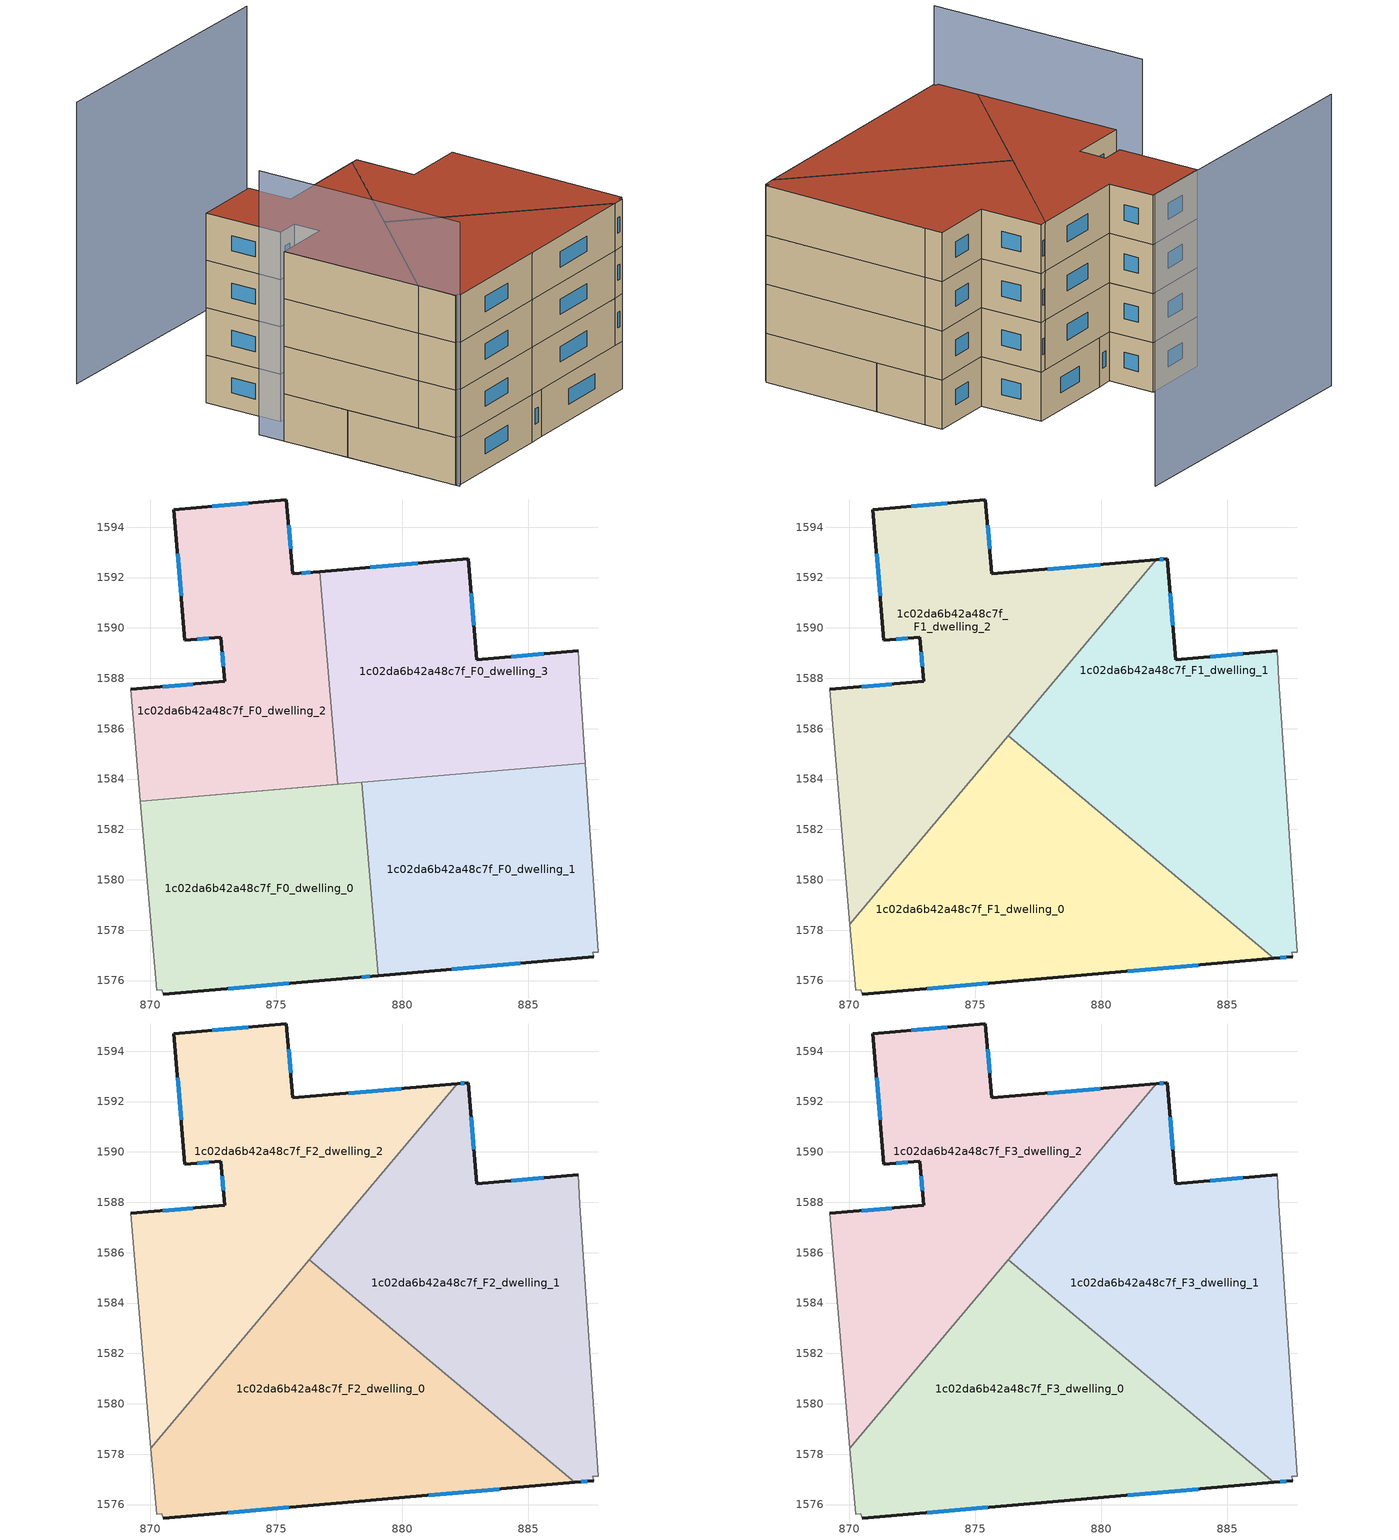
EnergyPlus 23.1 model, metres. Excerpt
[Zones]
1c02da6b42a48c7f_F0_dwelling_0
 floor ground (EU_floor_Construction): 878.4,1583.88 879.05,1576.19 878.07,1576.11 870.52,1575.47 870.45,1575.63 870.25,1575.62 869.6,1583.13 z0
 wall outside (EU_wall_Construction): 870.52,1575.47 878.07,1576.11 879.05,1576.19 z0:3
 wall adiabatic (EU_wall_Construction): 869.6,1583.13 870.25,1575.62 870.45,1575.63 870.52,1575.47 z0:3
 wall to 1c02da6b42a48c7f_F0_dwelling_1 (EU_wall_Construction): 879.05,1576.19 878.4,1583.88 z0:3
 wall to 1c02da6b42a48c7f_F0_dwelling_3 (EU_wall_Construction): 878.4,1583.88 869.6,1583.13 z0:3
 window (EU_Window_Construction): 878.4,1576.14 878.72,1576.16 / 873.09,1575.69 875.5,1575.89 z1.02:1.98
1c02da6b42a48c7f_F0_dwelling_1
 floor ground (EU_floor_Construction): 887.28,1584.63 887.79,1577.13 887.56,1577.13 887.6,1576.94 879.05,1576.19 878.4,1583.88 z0
 wall outside (EU_wall_Construction): 879.05,1576.19 887.6,1576.94 z0:3
 wall adiabatic (EU_wall_Construction): 887.6,1576.94 887.56,1577.13 887.79,1577.13 887.28,1584.63 z0:3
 wall to 1c02da6b42a48c7f_F0_dwelling_3 (EU_wall_Construction): 887.28,1584.63 878.4,1583.88 z0:3
 window (EU_Window_Construction): 881.96,1576.45 884.69,1576.69 z1.02:1.98
1c02da6b42a48c7f_F0_dwelling_2
 floor ground (EU_floor_Construction): 875.4,1595.08 875.65,1592.14 876.72,1592.24 877.44,1583.79 869.6,1583.13 869.22,1587.56 872.95,1587.88 872.8,1589.64 871.38,1589.52 870.94,1594.7 z0
 wall outside (EU_wall_Construction): 876.72,1592.24 875.65,1592.14 875.4,1595.08 870.94,1594.7 871.38,1589.52 872.8,1589.64 872.95,1587.88 869.22,1587.56 z0:3
 wall to 1c02da6b42a48c7f_F0_dwelling_3 (EU_wall_Construction): 869.6,1583.13 877.44,1583.79 876.72,1592.24 z0:3
 wall adiabatic (EU_wall_Construction): 869.22,1587.56 869.6,1583.13 z0:3
 window (EU_Window_Construction): 871.68,1587.77 870.49,1587.67 / 872.85,1589.04 872.9,1588.48 / 871.86,1589.56 872.32,1589.6 / 871.09,1592.94 871.23,1591.28 / 873.88,1594.95 872.46,1594.83 / 875.57,1593.14 875.49,1594.08 / 876.36,1592.2 876.02,1592.18 z1.02:1.98
1c02da6b42a48c7f_F0_dwelling_3
 floor ground (EU_floor_Construction): 886.98,1589.09 887.05,1587.91 887.28,1584.63 877.44,1583.79 876.72,1592.24 882.62,1592.75 882.97,1588.74 z0
 wall outside (EU_wall_Construction): 886.98,1589.09 882.97,1588.74 882.62,1592.75 876.72,1592.24 z0:3
 wall adiabatic (EU_wall_Construction): 887.28,1584.63 887.05,1587.91 886.98,1589.09 z0:3
 window (EU_Window_Construction): 880.61,1592.57 878.73,1592.41 / 882.85,1590.1 882.74,1591.38 / 885.61,1588.97 884.33,1588.86 z1.02:1.98
1c02da6b42a48c7f_F1_dwelling_0
 floor to 1c02da6b42a48c7f_F0_dwelling_0 (EU_floor_Construction): 878.4,1583.88 879.05,1576.19 878.07,1576.11 870.52,1575.47 870.45,1575.63 870.25,1575.62 870.02,1578.24 874.48,1583.54 z3
 floor to 1c02da6b42a48c7f_F0_dwelling_1 (EU_floor_Construction): 886.85,1576.88 879.05,1576.19 878.4,1583.88 878.51,1583.88 z3
 floor to 1c02da6b42a48c7f_F0_dwelling_2 (EU_floor_Construction): 877.35,1584.86 877.44,1583.79 874.48,1583.54 876.32,1585.73 z3
 floor to 1c02da6b42a48c7f_F0_dwelling_3 (EU_floor_Construction): 878.51,1583.88 875.42,1583.62 877.44,1583.79 877.35,1584.86 z3
 wall outside (EU_wall_Construction): 870.52,1575.47 878.07,1576.11 886.85,1576.88 z3:6
 wall adiabatic (EU_wall_Construction): 870.02,1578.24 870.25,1575.62 870.45,1575.63 870.52,1575.47 z3:6
 wall to 1c02da6b42a48c7f_F1_dwelling_1 (EU_wall_Construction): 886.85,1576.88 876.32,1585.73 z3:6
 wall to 1c02da6b42a48c7f_F1_dwelling_2 (EU_wall_Construction): 876.32,1585.73 870.02,1578.24 z3:6
 window (EU_Window_Construction): 881.06,1576.37 883.86,1576.62 / 873.09,1575.69 875.5,1575.89 z4.02:4.98
1c02da6b42a48c7f_F1_dwelling_1
 floor to 1c02da6b42a48c7f_F0_dwelling_1 (EU_floor_Construction): 887.28,1584.63 887.79,1577.13 887.56,1577.13 887.6,1576.94 886.85,1576.88 878.51,1583.88 z3
 floor to 1c02da6b42a48c7f_F0_dwelling_3 (EU_floor_Construction): 886.98,1589.09 887.05,1587.91 887.28,1584.63 878.51,1583.88 877.35,1584.86 877.19,1586.76 882.18,1592.71 882.62,1592.75 882.97,1588.74 z3
 floor to 1c02da6b42a48c7f_F0_dwelling_2 (EU_floor_Construction): 877.19,1586.76 877.35,1584.86 876.32,1585.73 z3
 wall outside (EU_wall_Construction): 886.85,1576.88 887.6,1576.94 / 886.98,1589.09 882.97,1588.74 882.62,1592.75 882.18,1592.71 z3:6
 wall adiabatic (EU_wall_Construction): 887.6,1576.94 887.56,1577.13 887.79,1577.13 887.05,1587.91 886.98,1589.09 z3:6
 wall to 1c02da6b42a48c7f_F1_dwelling_2 (EU_wall_Construction): 882.18,1592.71 876.32,1585.73 z3:6
 window (EU_Window_Construction): 887.11,1576.9 887.35,1576.92 / 882.47,1592.73 882.33,1592.72 / 882.85,1590.1 882.74,1591.38 / 885.61,1588.97 884.33,1588.86 z4.02:4.98
1c02da6b42a48c7f_F1_dwelling_2
 floor to 1c02da6b42a48c7f_F0_dwelling_2 (EU_floor_Construction): 875.4,1595.08 875.65,1592.14 876.72,1592.24 877.19,1586.76 874.48,1583.54 869.6,1583.13 869.22,1587.56 872.95,1587.88 872.8,1589.64 871.38,1589.52 870.94,1594.7 z3
 floor to 1c02da6b42a48c7f_F0_dwelling_0 (EU_floor_Construction): 874.48,1583.54 870.02,1578.24 869.6,1583.13 z3
 floor to 1c02da6b42a48c7f_F0_dwelling_3 (EU_floor_Construction): 882.18,1592.71 877.19,1586.76 876.72,1592.24 z3
 wall outside (EU_wall_Construction): 882.18,1592.71 875.65,1592.14 875.4,1595.08 870.94,1594.7 871.38,1589.52 872.8,1589.64 872.95,1587.88 869.22,1587.56 z3:6
 wall adiabatic (EU_wall_Construction): 869.22,1587.56 870.02,1578.24 z3:6
 window (EU_Window_Construction): 871.86,1589.56 872.32,1589.6 / 871.09,1592.94 871.23,1591.28 / 873.88,1594.95 872.46,1594.83 / 875.57,1593.14 875.49,1594.08 / 879.96,1592.52 877.88,1592.34 / 871.68,1587.77 870.49,1587.67 / 872.85,1589.04 872.9,1588.48 z4.02:4.98
1c02da6b42a48c7f_F2_dwelling_0
 floor to 1c02da6b42a48c7f_F1_dwelling_0 (EU_floor_Construction): 886.85,1576.88 878.07,1576.11 870.52,1575.47 870.45,1575.63 870.25,1575.62 870.02,1578.24 876.32,1585.73 z6
 wall outside (EU_wall_Construction): 870.52,1575.47 878.07,1576.11 886.85,1576.88 z6:9
 wall adiabatic (EU_wall_Construction): 870.02,1578.24 870.25,1575.62 870.45,1575.63 870.52,1575.47 z6:9
 wall to 1c02da6b42a48c7f_F2_dwelling_1 (EU_wall_Construction): 886.85,1576.88 876.32,1585.73 z6:9
 wall to 1c02da6b42a48c7f_F2_dwelling_2 (EU_wall_Construction): 876.32,1585.73 870.02,1578.24 z6:9
 window (EU_Window_Construction): 881.06,1576.37 883.86,1576.62 / 873.09,1575.69 875.5,1575.89 z7.02:7.98
1c02da6b42a48c7f_F2_dwelling_1
 floor to 1c02da6b42a48c7f_F1_dwelling_1 (EU_floor_Construction): 886.98,1589.09 887.05,1587.91 887.79,1577.13 887.56,1577.13 887.6,1576.94 886.85,1576.88 876.32,1585.73 882.18,1592.71 882.62,1592.75 882.97,1588.74 z6
 wall outside (EU_wall_Construction): 886.85,1576.88 887.6,1576.94 / 886.98,1589.09 882.97,1588.74 882.62,1592.75 882.18,1592.71 z6:9
 wall adiabatic (EU_wall_Construction): 887.6,1576.94 887.56,1577.13 887.79,1577.13 887.05,1587.91 886.98,1589.09 z6:9
 wall to 1c02da6b42a48c7f_F2_dwelling_2 (EU_wall_Construction): 882.18,1592.71 876.32,1585.73 z6:9
 window (EU_Window_Construction): 887.11,1576.9 887.35,1576.92 / 882.47,1592.73 882.33,1592.72 / 882.85,1590.1 882.74,1591.38 / 885.61,1588.97 884.33,1588.86 z7.02:7.98
1c02da6b42a48c7f_F2_dwelling_2
 floor to 1c02da6b42a48c7f_F1_dwelling_2 (EU_floor_Construction): 882.18,1592.71 870.02,1578.24 869.22,1587.56 872.95,1587.88 872.8,1589.64 871.38,1589.52 870.94,1594.7 875.4,1595.08 875.65,1592.14 z6
 wall outside (EU_wall_Construction): 882.18,1592.71 875.65,1592.14 875.4,1595.08 870.94,1594.7 871.38,1589.52 872.8,1589.64 872.95,1587.88 869.22,1587.56 z6:9
 wall adiabatic (EU_wall_Construction): 869.22,1587.56 870.02,1578.24 z6:9
 window (EU_Window_Construction): 871.86,1589.56 872.32,1589.6 / 871.09,1592.94 871.23,1591.28 / 873.88,1594.95 872.46,1594.83 / 875.57,1593.14 875.49,1594.08 / 879.96,1592.52 877.88,1592.34 / 871.68,1587.77 870.49,1587.67 / 872.85,1589.04 872.9,1588.48 z7.02:7.98
1c02da6b42a48c7f_F3_dwelling_0
 floor to 1c02da6b42a48c7f_F2_dwelling_0 (EU_floor_Construction): 886.85,1576.88 878.07,1576.11 870.52,1575.47 870.45,1575.63 870.25,1575.62 870.02,1578.24 876.32,1585.73 z9
 wall outside (EU_wall_Construction): 870.52,1575.47 878.07,1576.11 886.85,1576.88 z9:12
 wall adiabatic (EU_wall_Construction): 870.02,1578.24 870.25,1575.62 870.45,1575.63 870.52,1575.47 z9:12
 wall to 1c02da6b42a48c7f_F3_dwelling_1 (EU_wall_Construction): 886.85,1576.88 876.32,1585.73 z9:12
 wall to 1c02da6b42a48c7f_F3_dwelling_2 (EU_wall_Construction): 876.32,1585.73 870.02,1578.24 z9:12
 window (EU_Window_Construction): 881.06,1576.37 883.86,1576.62 / 873.09,1575.69 875.5,1575.89 z10.02:10.98
 roof outside (EU_roof_Construction): 886.85,1576.88 876.32,1585.73 870.02,1578.24 870.25,1575.62 870.45,1575.63 870.52,1575.47 878.07,1576.11 z12
1c02da6b42a48c7f_F3_dwelling_1
 floor to 1c02da6b42a48c7f_F2_dwelling_1 (EU_floor_Construction): 886.98,1589.09 887.05,1587.91 887.79,1577.13 887.56,1577.13 887.6,1576.94 886.85,1576.88 876.32,1585.73 882.18,1592.71 882.62,1592.75 882.97,1588.74 z9
 wall outside (EU_wall_Construction): 886.85,1576.88 887.6,1576.94 / 886.98,1589.09 882.97,1588.74 882.62,1592.75 882.18,1592.71 z9:12
 wall adiabatic (EU_wall_Construction): 887.6,1576.94 887.56,1577.13 887.79,1577.13 887.05,1587.91 886.98,1589.09 z9:12
 wall to 1c02da6b42a48c7f_F3_dwelling_2 (EU_wall_Construction): 882.18,1592.71 876.32,1585.73 z9:12
 window (EU_Window_Construction): 887.11,1576.9 887.35,1576.92 / 882.47,1592.73 882.33,1592.72 / 882.85,1590.1 882.74,1591.38 / 885.61,1588.97 884.33,1588.86 z10.02:10.98
 roof outside (EU_roof_Construction): 887.6,1576.94 887.56,1577.13 887.79,1577.13 887.05,1587.91 886.98,1589.09 882.97,1588.74 882.62,1592.75 882.18,1592.71 876.32,1585.73 886.85,1576.88 z12
1c02da6b42a48c7f_F3_dwelling_2
 floor to 1c02da6b42a48c7f_F2_dwelling_2 (EU_floor_Construction): 882.18,1592.71 870.02,1578.24 869.22,1587.56 872.95,1587.88 872.8,1589.64 871.38,1589.52 870.94,1594.7 875.4,1595.08 875.65,1592.14 z9
 wall outside (EU_wall_Construction): 882.18,1592.71 875.65,1592.14 875.4,1595.08 870.94,1594.7 871.38,1589.52 872.8,1589.64 872.95,1587.88 869.22,1587.56 z9:12
 wall adiabatic (EU_wall_Construction): 869.22,1587.56 870.02,1578.24 z9:12
 window (EU_Window_Construction): 871.86,1589.56 872.32,1589.6 / 871.09,1592.94 871.23,1591.28 / 873.88,1594.95 872.46,1594.83 / 875.57,1593.14 875.49,1594.08 / 879.96,1592.52 877.88,1592.34 / 871.68,1587.77 870.49,1587.67 / 872.85,1589.04 872.9,1588.48 z10.02:10.98
 roof outside (EU_roof_Construction): 870.02,1578.24 882.18,1592.71 875.65,1592.14 875.4,1595.08 870.94,1594.7 871.38,1589.52 872.8,1589.64 872.95,1587.88 869.22,1587.56 z12
shading: 869.07,1589.3 870.27,1575.35 z0:16.7; 885.99,1603.56 868.5,1602.39 z0:17.8
[Building]
EU S2 Campaign: North Axis=0; Terrain=City; Solar Distribution=FullExterior
[Site:Location]
Vienna: Latitude=48; Longitude=16.5; Time Zone=1; Elevation=183
[SizingPeriod:WeatherFileDays]
AnnualSizingPeriod: Begin Month=1; Begin Day of Month=1; End Month=12; End Day of Month=31; Day of Week for Start Day=Monday; Use Weather File Daylight Saving Period=No; Use Weather File Rain and Snow Indicators=No
[MATERIAL]
EU_InternalMass_Material: Roughness=MediumRough; Thickness=0.1; Conductivity=1; Density=1800; Specific Heat=900; Thermal Absorptance=0.9; Solar Absorptance=0.7; Visible Absorptance=0.7
[MATERIAL:NOMASS] Roughness=MediumRough; Thermal Absorptance=0.9; Solar Absorptance=0.7; Visible Absorptance=0.7
Name | Thermal Resistance
EU_wall_NoMass | 0.942466
EU_roof_NoMass | 0.551687
EU_floor_NoMass | 0.66527
[WINDOWMATERIAL:SIMPLEGLAZINGSYSTEM]
EU_Window_SimpleGlazing: UFactor=2.03367; Solar Heat Gain Coefficient=0.65; Visible Transmittance=0.65
[CONSTRUCTION]
EU_wall_Construction: EU_wall_NoMass
EU_roof_Construction: EU_roof_NoMass
EU_floor_Construction: EU_floor_NoMass
EU_Window_Construction: EU_Window_SimpleGlazing
EU_InternalMass_Construction: EU_InternalMass_Material
[ZONE] Type=1; Multiplier=1; Ceiling Height=autocalculate; Floor Area=autocalculate; Part of Total Floor Area=Yes
Name | Volume
1c02da6b42a48c7f_F0_dwelling_0 | 204.081
1c02da6b42a48c7f_F1_dwelling_0; 1c02da6b42a48c7f_F2_dwelling_0; 1c02da6b42a48c7f_F3_dwelling_0 | 272.096
1c02da6b42a48c7f_F0_dwelling_1 | 204.064
1c02da6b42a48c7f_F1_dwelling_1; 1c02da6b42a48c7f_F2_dwelling_1; 1c02da6b42a48c7f_F3_dwelling_1 | 272.117
1c02da6b42a48c7f_F0_dwelling_2 | 204.085
1c02da6b42a48c7f_F1_dwelling_2; 1c02da6b42a48c7f_F2_dwelling_2; 1c02da6b42a48c7f_F3_dwelling_2 | 272.092
1c02da6b42a48c7f_F0_dwelling_3 | 204.07
[INTERNALMASS] Construction=EU_InternalMass_Construction
Name | Zone or ZoneList | Surface Area
1c02da6b42a48c7f_F0_dwelling_0_EU_InternalMass | 1c02da6b42a48c7f_F0_dwelling_0 | 68.0281
1c02da6b42a48c7f_F0_dwelling_1_EU_InternalMass | 1c02da6b42a48c7f_F0_dwelling_1 | 68.0205
1c02da6b42a48c7f_F0_dwelling_2_EU_InternalMass | 1c02da6b42a48c7f_F0_dwelling_2 | 68.0294
1c02da6b42a48c7f_F0_dwelling_3_EU_InternalMass | 1c02da6b42a48c7f_F0_dwelling_3 | 68.0263
1c02da6b42a48c7f_F1_dwelling_0_EU_InternalMass | 1c02da6b42a48c7f_F1_dwelling_0 | 90.7002
1c02da6b42a48c7f_F1_dwelling_1_EU_InternalMass | 1c02da6b42a48c7f_F1_dwelling_1 | 90.7057
1c02da6b42a48c7f_F1_dwelling_2_EU_InternalMass | 1c02da6b42a48c7f_F1_dwelling_2 | 90.6974
1c02da6b42a48c7f_F2_dwelling_0_EU_InternalMass | 1c02da6b42a48c7f_F2_dwelling_0 | 90.7002
1c02da6b42a48c7f_F2_dwelling_1_EU_InternalMass | 1c02da6b42a48c7f_F2_dwelling_1 | 90.7057
1c02da6b42a48c7f_F2_dwelling_2_EU_InternalMass | 1c02da6b42a48c7f_F2_dwelling_2 | 90.6974
1c02da6b42a48c7f_F3_dwelling_0_EU_InternalMass | 1c02da6b42a48c7f_F3_dwelling_0 | 90.7002
1c02da6b42a48c7f_F3_dwelling_1_EU_InternalMass | 1c02da6b42a48c7f_F3_dwelling_1 | 90.7057
1c02da6b42a48c7f_F3_dwelling_2_EU_InternalMass | 1c02da6b42a48c7f_F3_dwelling_2 | 90.6974
[OTHEREQUIPMENT] Fuel Type=Electricity; Design Level Calculation Method=Watts/Area; Power per Zone Floor Area=1; Fraction Latent=0; Fraction Radiant=0; Fraction Lost=0; Carbon Dioxide Generation Rate=0; EndUse Subcategory=EU_Step8_InternalGains
Name | Zone or ZoneList or Space or SpaceList | Schedule
EU_Step8_InternalGain_1c02da6b42a48c7f_F0_dwelling_0_f000 | 1c02da6b42a48c7f_F0_dwelling_0 | EU_Step8_GainSchedule_1c02da6b42a48c7f_F0_dwelling_0_f000
EU_Step8_InternalGain_1c02da6b42a48c7f_F0_dwelling_1_f000 | 1c02da6b42a48c7f_F0_dwelling_1 | EU_Step8_GainSchedule_1c02da6b42a48c7f_F0_dwelling_1_f000
EU_Step8_InternalGain_1c02da6b42a48c7f_F0_dwelling_2_f000 | 1c02da6b42a48c7f_F0_dwelling_2 | EU_Step8_GainSchedule_1c02da6b42a48c7f_F0_dwelling_2_f000
EU_Step8_InternalGain_1c02da6b42a48c7f_F0_dwelling_3_f000 | 1c02da6b42a48c7f_F0_dwelling_3 | EU_Step8_GainSchedule_1c02da6b42a48c7f_F0_dwelling_3_f000
EU_Step8_InternalGain_1c02da6b42a48c7f_F1_dwelling_0_f000 | 1c02da6b42a48c7f_F1_dwelling_0 | EU_Step8_GainSchedule_1c02da6b42a48c7f_F1_dwelling_0_f000
EU_Step8_InternalGain_1c02da6b42a48c7f_F1_dwelling_1_f000 | 1c02da6b42a48c7f_F1_dwelling_1 | EU_Step8_GainSchedule_1c02da6b42a48c7f_F1_dwelling_1_f000
EU_Step8_InternalGain_1c02da6b42a48c7f_F1_dwelling_2_f000 | 1c02da6b42a48c7f_F1_dwelling_2 | EU_Step8_GainSchedule_1c02da6b42a48c7f_F1_dwelling_2_f000
EU_Step8_InternalGain_1c02da6b42a48c7f_F2_dwelling_0_f000 | 1c02da6b42a48c7f_F2_dwelling_0 | EU_Step8_GainSchedule_1c02da6b42a48c7f_F2_dwelling_0_f000
EU_Step8_InternalGain_1c02da6b42a48c7f_F2_dwelling_1_f000 | 1c02da6b42a48c7f_F2_dwelling_1 | EU_Step8_GainSchedule_1c02da6b42a48c7f_F2_dwelling_1_f000
EU_Step8_InternalGain_1c02da6b42a48c7f_F2_dwelling_2_f000 | 1c02da6b42a48c7f_F2_dwelling_2 | EU_Step8_GainSchedule_1c02da6b42a48c7f_F2_dwelling_2_f000
EU_Step8_InternalGain_1c02da6b42a48c7f_F3_dwelling_0_f000 | 1c02da6b42a48c7f_F3_dwelling_0 | EU_Step8_GainSchedule_1c02da6b42a48c7f_F3_dwelling_0_f000
EU_Step8_InternalGain_1c02da6b42a48c7f_F3_dwelling_1_f000 | 1c02da6b42a48c7f_F3_dwelling_1 | EU_Step8_GainSchedule_1c02da6b42a48c7f_F3_dwelling_1_f000
EU_Step8_InternalGain_1c02da6b42a48c7f_F3_dwelling_2_f000 | 1c02da6b42a48c7f_F3_dwelling_2 | EU_Step8_GainSchedule_1c02da6b42a48c7f_F3_dwelling_2_f000
[ZONEVENTILATION:DESIGNFLOWRATE] Schedule=EU_AlwaysOn; Design Flow Rate Calculation Method=AirChanges/Hour; Air Changes per Hour=0.530523; Ventilation Type=Natural; Fan Pressure Rise=0; Fan Total Efficiency=1; Constant Term Coefficient=1; Temperature Term Coefficient=0; Velocity Term Coefficient=0; Velocity Squared Term Coefficient=0; Minimum Indoor Temperature=-100; Maximum Indoor Temperature=100; Delta Temperature=-100; Minimum Outdoor Temperature=-100; Maximum Outdoor Temperature=100; Maximum Wind Speed=40
Name | Zone or ZoneList or Space or SpaceList
EU_ConstantAir_1c02da6b42a48c7f_F0_dwelling_0 | 1c02da6b42a48c7f_F0_dwelling_0
EU_ConstantAir_1c02da6b42a48c7f_F0_dwelling_1 | 1c02da6b42a48c7f_F0_dwelling_1
EU_ConstantAir_1c02da6b42a48c7f_F0_dwelling_2 | 1c02da6b42a48c7f_F0_dwelling_2
EU_ConstantAir_1c02da6b42a48c7f_F0_dwelling_3 | 1c02da6b42a48c7f_F0_dwelling_3
EU_ConstantAir_1c02da6b42a48c7f_F1_dwelling_0 | 1c02da6b42a48c7f_F1_dwelling_0
EU_ConstantAir_1c02da6b42a48c7f_F1_dwelling_1 | 1c02da6b42a48c7f_F1_dwelling_1
EU_ConstantAir_1c02da6b42a48c7f_F1_dwelling_2 | 1c02da6b42a48c7f_F1_dwelling_2
EU_ConstantAir_1c02da6b42a48c7f_F2_dwelling_0 | 1c02da6b42a48c7f_F2_dwelling_0
EU_ConstantAir_1c02da6b42a48c7f_F2_dwelling_1 | 1c02da6b42a48c7f_F2_dwelling_1
EU_ConstantAir_1c02da6b42a48c7f_F2_dwelling_2 | 1c02da6b42a48c7f_F2_dwelling_2
EU_ConstantAir_1c02da6b42a48c7f_F3_dwelling_0 | 1c02da6b42a48c7f_F3_dwelling_0
EU_ConstantAir_1c02da6b42a48c7f_F3_dwelling_1 | 1c02da6b42a48c7f_F3_dwelling_1
EU_ConstantAir_1c02da6b42a48c7f_F3_dwelling_2 | 1c02da6b42a48c7f_F3_dwelling_2
[HVACTEMPLATE:THERMOSTAT] Constant Heating Setpoint=20; Constant Cooling Setpoint=50
EU_HeatOnly_1c02da6b42a48c7f_F0_dwelling_0; EU_HeatOnly_1c02da6b42a48c7f_F0_dwelling_1; EU_HeatOnly_1c02da6b42a48c7f_F0_dwelling_2; EU_HeatOnly_1c02da6b42a48c7f_F0_dwelling_3; EU_HeatOnly_1c02da6b42a48c7f_F1_dwelling_0; EU_HeatOnly_1c02da6b42a48c7f_F1_dwelling_1; EU_HeatOnly_1c02da6b42a48c7f_F1_dwelling_2; EU_HeatOnly_1c02da6b42a48c7f_F2_dwelling_0; EU_HeatOnly_1c02da6b42a48c7f_F2_dwelling_1; EU_HeatOnly_1c02da6b42a48c7f_F2_dwelling_2; EU_HeatOnly_1c02da6b42a48c7f_F3_dwelling_0; EU_HeatOnly_1c02da6b42a48c7f_F3_dwelling_1; EU_HeatOnly_1c02da6b42a48c7f_F3_dwelling_2
[HVACTEMPLATE:ZONE:IDEALLOADSAIRSYSTEM] System Availability Schedule=EU_AlwaysOn; Maximum Heating Supply Air Temperature=50; Minimum Cooling Supply Air Temperature=13; Maximum Heating Supply Air Humidity Ratio=0.0156; Minimum Cooling Supply Air Humidity Ratio=0.0077; Heating Limit=NoLimit; Cooling Limit=NoLimit; Heating Availability Schedule=EU_AlwaysOn; Cooling Availability Schedule=EU_CoolingOff; Dehumidification Control Type=ConstantSensibleHeatRatio; Cooling Sensible Heat Ratio=0.7; Dehumidification Setpoint=60; Humidification Control Type=None; Humidification Setpoint=30; Outdoor Air Method=None; Outdoor Air Flow Rate per Person=0.00944; Outdoor Air Flow Rate per Zone Floor Area=0; Outdoor Air Flow Rate per Zone=0; Demand Controlled Ventilation Type=None; Outdoor Air Economizer Type=NoEconomizer; Heat Recovery Type=None; Sensible Heat Recovery Effectiveness=0.7; Latent Heat Recovery Effectiveness=0.65
Name | Template Thermostat
1c02da6b42a48c7f_F0_dwelling_0 | EU_HeatOnly_1c02da6b42a48c7f_F0_dwelling_0
1c02da6b42a48c7f_F0_dwelling_1 | EU_HeatOnly_1c02da6b42a48c7f_F0_dwelling_1
1c02da6b42a48c7f_F0_dwelling_2 | EU_HeatOnly_1c02da6b42a48c7f_F0_dwelling_2
1c02da6b42a48c7f_F0_dwelling_3 | EU_HeatOnly_1c02da6b42a48c7f_F0_dwelling_3
1c02da6b42a48c7f_F1_dwelling_0 | EU_HeatOnly_1c02da6b42a48c7f_F1_dwelling_0
1c02da6b42a48c7f_F1_dwelling_1 | EU_HeatOnly_1c02da6b42a48c7f_F1_dwelling_1
1c02da6b42a48c7f_F1_dwelling_2 | EU_HeatOnly_1c02da6b42a48c7f_F1_dwelling_2
1c02da6b42a48c7f_F2_dwelling_0 | EU_HeatOnly_1c02da6b42a48c7f_F2_dwelling_0
1c02da6b42a48c7f_F2_dwelling_1 | EU_HeatOnly_1c02da6b42a48c7f_F2_dwelling_1
1c02da6b42a48c7f_F2_dwelling_2 | EU_HeatOnly_1c02da6b42a48c7f_F2_dwelling_2
1c02da6b42a48c7f_F3_dwelling_0 | EU_HeatOnly_1c02da6b42a48c7f_F3_dwelling_0
1c02da6b42a48c7f_F3_dwelling_1 | EU_HeatOnly_1c02da6b42a48c7f_F3_dwelling_1
1c02da6b42a48c7f_F3_dwelling_2 | EU_HeatOnly_1c02da6b42a48c7f_F3_dwelling_2
[SIZING:ZONE] Zone Cooling Design Supply Air Temperature Input Method=SupplyAirTemperature; Zone Cooling Design Supply Air Temperature=13; Zone Heating Design Supply Air Temperature Input Method=SupplyAirTemperature; Zone Heating Design Supply Air Temperature=50; Zone Cooling Design Supply Air Humidity Ratio=0.008; Zone Heating Design Supply Air Humidity Ratio=0.008; Cooling Design Air Flow Method=DesignDay; Cooling Design Air Flow Rate=0; Cooling Minimum Air Flow per Zone Floor Area=0.000762; Cooling Minimum Air Flow=0; Cooling Minimum Air Flow Fraction=0.2; Heating Design Air Flow Method=DesignDay; Heating Design Air Flow Rate=0; Heating Maximum Air Flow per Zone Floor Area=0.002032; Heating Maximum Air Flow=0.141576; Heating Maximum Air Flow Fraction=0.3; Account for Dedicated Outdoor Air System=No; Dedicated Outdoor Air System Control Strategy=NeutralSupplyAir; Dedicated Outdoor Air Low Setpoint Temperature for Design=autosize; Dedicated Outdoor Air High Setpoint Temperature for Design=autosize; Zone Load Sizing Method=Sensible Load Only No Latent Load; Zone Latent Cooling Design Supply Air Humidity Ratio Input Method=HumidityRatioDifference; Zone Cooling Design Supply Air Humidity Ratio Difference=0.005; Zone Latent Heating Design Supply Air Humidity Ratio Input Method=HumidityRatioDifference; Zone Humidification Design Supply Air Humidity Ratio Difference=0.005
1c02da6b42a48c7f_F0_dwelling_0; 1c02da6b42a48c7f_F0_dwelling_1; 1c02da6b42a48c7f_F0_dwelling_2; 1c02da6b42a48c7f_F0_dwelling_3; 1c02da6b42a48c7f_F1_dwelling_0; 1c02da6b42a48c7f_F1_dwelling_1; 1c02da6b42a48c7f_F1_dwelling_2; 1c02da6b42a48c7f_F2_dwelling_0; 1c02da6b42a48c7f_F2_dwelling_1; 1c02da6b42a48c7f_F2_dwelling_2; 1c02da6b42a48c7f_F3_dwelling_0; 1c02da6b42a48c7f_F3_dwelling_1; 1c02da6b42a48c7f_F3_dwelling_2
[SCHEDULE:CONSTANT]
Name | Hourly Value
EU_AlwaysOn | 1
EU_CoolingOff | 0
[SCHEDULE:FILE] Column Number=1; Rows to Skip at Top=0; Number of Hours of Data=8760; Column Separator=Comma; Interpolate to Timestep=No; Minutes per Item=60; Adjust Schedule for Daylight Savings=Yes
Name | File
EU_Step8_GainSchedule_1c02da6b42a48c7f_F0_dwelling_0_f000 | ../../schedules/1c02da6b42a48c7f/1c02da6b42a48c7f_F0_dwelling_0_f000_gain.csv
EU_Step8_GainSchedule_1c02da6b42a48c7f_F0_dwelling_1_f000 | ../../schedules/1c02da6b42a48c7f/1c02da6b42a48c7f_F0_dwelling_1_f000_gain.csv
EU_Step8_GainSchedule_1c02da6b42a48c7f_F0_dwelling_2_f000 | ../../schedules/1c02da6b42a48c7f/1c02da6b42a48c7f_F0_dwelling_2_f000_gain.csv
EU_Step8_GainSchedule_1c02da6b42a48c7f_F0_dwelling_3_f000 | ../../schedules/1c02da6b42a48c7f/1c02da6b42a48c7f_F0_dwelling_3_f000_gain.csv
EU_Step8_GainSchedule_1c02da6b42a48c7f_F1_dwelling_0_f000 | ../../schedules/1c02da6b42a48c7f/1c02da6b42a48c7f_F1_dwelling_0_f000_gain.csv
EU_Step8_GainSchedule_1c02da6b42a48c7f_F1_dwelling_1_f000 | ../../schedules/1c02da6b42a48c7f/1c02da6b42a48c7f_F1_dwelling_1_f000_gain.csv
EU_Step8_GainSchedule_1c02da6b42a48c7f_F1_dwelling_2_f000 | ../../schedules/1c02da6b42a48c7f/1c02da6b42a48c7f_F1_dwelling_2_f000_gain.csv
EU_Step8_GainSchedule_1c02da6b42a48c7f_F2_dwelling_0_f000 | ../../schedules/1c02da6b42a48c7f/1c02da6b42a48c7f_F2_dwelling_0_f000_gain.csv
EU_Step8_GainSchedule_1c02da6b42a48c7f_F2_dwelling_1_f000 | ../../schedules/1c02da6b42a48c7f/1c02da6b42a48c7f_F2_dwelling_1_f000_gain.csv
EU_Step8_GainSchedule_1c02da6b42a48c7f_F2_dwelling_2_f000 | ../../schedules/1c02da6b42a48c7f/1c02da6b42a48c7f_F2_dwelling_2_f000_gain.csv
EU_Step8_GainSchedule_1c02da6b42a48c7f_F3_dwelling_0_f000 | ../../schedules/1c02da6b42a48c7f/1c02da6b42a48c7f_F3_dwelling_0_f000_gain.csv
EU_Step8_GainSchedule_1c02da6b42a48c7f_F3_dwelling_1_f000 | ../../schedules/1c02da6b42a48c7f/1c02da6b42a48c7f_F3_dwelling_1_f000_gain.csv
EU_Step8_GainSchedule_1c02da6b42a48c7f_F3_dwelling_2_f000 | ../../schedules/1c02da6b42a48c7f/1c02da6b42a48c7f_F3_dwelling_2_f000_gain.csv
